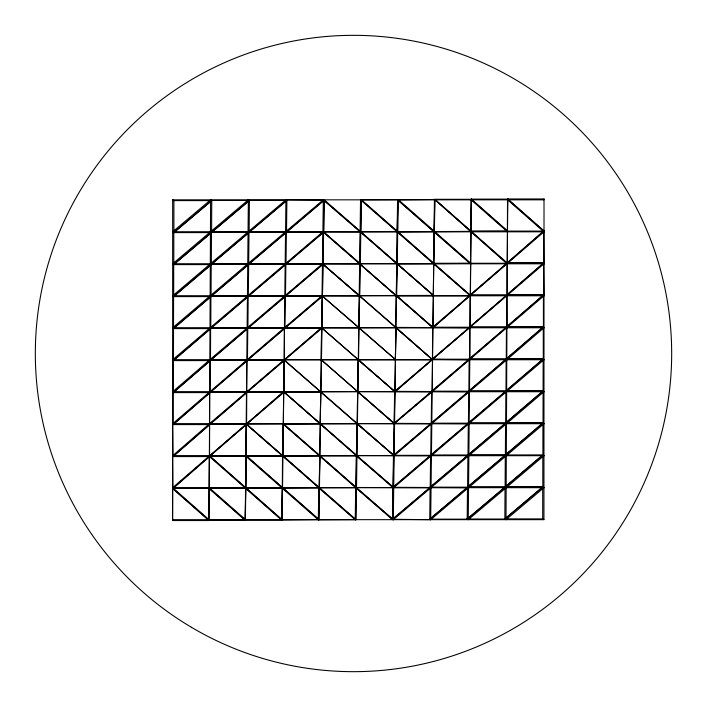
<?xml version="1.0" encoding="UTF-8"?>
<svg xmlns="http://www.w3.org/2000/svg" width="707" height="707" viewBox="0 0 707 707"><rect width="100%" height="100%" fill="white"/><g stroke="black" fill="none" stroke-linecap="round" stroke-linejoin="round"><path stroke-width="1.06" d="M356.408 455.688L356.858 423.705L394.144 455.697L506.813 359.748L506.15 358.9L543.276 326.917L543.276 358.9L543.939 359.748L393.719 487.68L283.675 391.731L172.676 487.68L208.998 519.663L208.919 520.546L172.596 520.546L172.676 199.834L543.939 199.834L544.019 198.959L507.697 198.959L507.617 199.834L543.939 231.816L432.931 327.765L322.896 231.816L172.676 359.748L173.339 360.597L173.339 392.579L210.465 360.597L209.802 359.748L322.463 263.799L359.757 295.791L360.199 263.808M507.379 231.092L507.458 231.816L507.538 231.269L471.198 199.286L471.109 199.834L507.458 231.816L507.529 231.101L507.29 263.799L434.681 199.471L507.29 263.799L507.06 262.924L543.71 230.942L543.939 263.799L395.001 391.731L321.605 327.765L209.484 423.714L209.855 424.589L173.056 456.572L172.676 423.714L284.426 327.765L284.974 328.313L210.651 328.304L209.961 327.765L210.748 328.605L173.462 328.605L172.676 327.765L247.786 263.799L248.731 264.321L324.283 200.196L285.928 199.834L172.676 295.782L173.701 296.587L211.305 264.604L173.701 264.604L172.676 263.799L210.447 231.816L211.508 232.329L249.129 232.329L286.989 200.346L249.421 200.346L248.36 199.834L245.258 520.379L208.759 520.379L208.919 488.396L209.157 487.68L245.497 519.663L245.417 520.211L209.078 488.228L209.157 487.68L209.237 488.404M245.541 488.051L319.467 487.68L318.76 487.848L318.336 519.831L356.072 519.663L246.434 424.085L283.012 456.068L284.055 359.748L284.444 360.296L247.035 392.279L246.646 391.731L247.026 392.447L209.864 424.43L209.484 423.714L172.676 455.697L172.915 456.422L209.555 456.422L209.316 455.697L281.934 520.034L282.181 519.663L209.316 455.697L209.078 488.404L209.157 487.68M211.305 264.604L210.288 263.799L211.331 264.462L211.49 232.479L210.447 231.816L211.57 232.603L173.807 264.586L172.676 263.799L543.939 263.799L543.701 263.084L507.06 263.084L507.131 295.782L506.751 294.916L543.559 262.933L543.939 295.782L432.18 391.731L431.641 391.183L505.965 391.192L506.654 391.731L505.858 390.891L543.153 390.891L543.939 391.731L506.486 423.714L505.558 423.042L467.901 455.025L542.914 454.893L543.939 455.697L506.168 487.68L505.019 487.035L467.106 519.018L504.86 519.018L506.009 519.663L543.939 487.68L172.676 487.68L172.755 488.404L209.078 520.387L210.606 199.834L211.755 200.479L249.509 200.479L211.596 232.462L210.447 231.816L248.36 199.834L249.509 200.479M282.473 488.051L281.996 488.033L281.625 520.016L319.034 519.663L246.071 455.697L245.992 456.245L246.354 423.714L246.593 424.439L209.555 456.422L209.643 391.731L210.173 392.438L247.459 360.455L246.929 359.748L284.453 360.119L322.003 328.145L321.605 327.765L321.261 359.748M284.974 328.313L247.468 360.296L247.759 328.313L247.211 327.765L247.901 328.304L285.487 296.321L210.942 296.313L210.12 295.782L210.925 296.472L210.766 328.455L209.961 327.765L210.633 328.463L210.474 360.446L247.883 328.463L247.211 327.765L322.003 328.145M357.618 391.731L358.06 359.748L395.001 391.731L394.603 391.36L432.163 359.377L469.687 359.748L469.156 359.041L506.442 327.058L506.972 327.765L506.451 326.908L543.418 294.925L543.418 326.908L543.939 327.765L172.676 327.765L173.586 328.587L211.031 296.604L210.12 295.782L211.048 296.463L211.216 264.48L210.288 263.799L211.225 264.321L285.999 264.33L248.316 296.313L247.503 295.782L248.307 296.472L210.766 328.455L209.961 327.765L210.633 328.463L173.348 360.446L172.676 359.748L543.939 359.748L543.153 358.917L505.858 390.891M211.596 232.462L211.755 200.479L173.825 232.462L172.676 231.816L210.606 199.834L211.826 200.602L173.895 232.585L172.676 231.816L543.939 231.816L544.019 230.933L507.697 198.959M505.019 487.035L504.86 519.018L542.79 487.035L543.939 487.68L542.808 486.893L505.037 486.893L542.808 454.91L543.939 455.697L172.676 455.697L172.906 488.555L209.546 456.572L209.316 455.697L209.396 456.422L172.755 488.404L245.709 488.404L245.789 487.68L245.099 520.202L281.784 520.202L282.181 519.663L285.928 199.834L286.883 200.196L286.512 232.179L285.557 231.816L286.494 232.338L173.825 232.462M467.901 455.025L468.829 455.697L467.999 455.335L392.332 519.309L430.687 519.663L506.327 455.697L505.39 455.175L429.626 519.15L467.194 519.15L468.255 519.663L506.168 487.68L505.125 487.017L505.284 455.034L506.327 455.697L543.939 423.714L543.029 422.892L505.576 422.892L506.486 423.714L393.286 519.663L392.447 519.645L355.683 487.671L355.232 519.645L356.072 519.663L360.543 199.834L398.28 199.666L397.847 231.649L397.148 231.816L360.543 199.834L361.383 199.851L360.932 231.834L360.093 231.816L323.32 199.834L247.786 263.799L248.714 264.48L211.048 296.463M246.593 424.439L173.065 424.43L172.676 423.714L543.939 423.714L542.914 422.91L505.302 454.893L506.327 455.697L505.399 455.025L505.558 423.042M543.71 230.942L543.939 231.816L543.86 231.092L507.538 199.118L506.009 519.663L504.78 518.894L542.711 486.911L543.939 487.68M507.458 231.816L507.856 199.118L471.348 199.118L468.255 519.663L467.106 519.018M246.151 456.254L246.071 455.697L245.417 520.211M245.868 488.237L246.354 423.714L246.593 424.271L283.914 392.288L283.675 391.731L356.567 455.874L393.719 487.68L393.012 487.671L356.266 455.688L355.815 487.671M172.915 456.422L209.714 424.439L209.484 423.714L209.723 424.271L246.593 424.271L246.929 359.748L247.468 360.296M247.901 328.304L248.184 296.321L247.503 295.782L322.586 296.153L284.974 328.136L284.426 327.765L322.038 295.782L359.156 327.774L359.598 295.791M248.316 296.313L249.014 232.338L248.069 231.816L323.726 232.179L286.008 264.162L285.177 263.799L285.999 264.33M471.074 231.454L397.148 231.816L470.252 295.782L470.022 295.066L543.55 295.066L543.939 295.782L172.676 295.782L173.604 296.454L211.216 264.48L210.288 263.799L211.322 264.462L249.111 232.479L248.069 231.816L249.129 232.329L249.421 200.346L211.508 232.329M394.603 391.36L469.395 391.731L468.723 391.033L506.141 359.05L505.973 391.033L506.654 391.731L505.841 391.042L468.308 423.025L469.112 423.714L468.299 423.184L468.007 455.167L468.829 455.697L467.884 455.175L467.601 487.158L468.538 487.68L392.889 487.317L430.607 455.335L467.999 455.335M321.42 359.943L394.17 423.705L432.18 391.731L431.632 391.36L394.029 423.343L469.112 423.714L468.432 423.175L468.714 391.192L469.395 391.731L468.856 391.183L469.139 359.209L431.641 391.183M507.538 231.269L360.093 231.816L433.391 295.411L432.931 327.765L432.693 327.217L470.014 295.234L470.252 295.782L470.623 263.251L470.544 263.799L397.573 199.834L434.991 199.48L433.683 263.799L361.1 199.842L360.65 231.825M471.198 199.286L470.827 231.816L471.507 199.294L434.832 199.294L434.434 199.834L430.687 519.663L429.732 519.309L430.103 487.326L431.058 487.68L430.112 487.158L467.884 455.175M470.464 263.251L470.544 263.799L470.906 231.101L543.86 231.092L507.211 263.075L507.29 263.799L507.06 263.084L470.022 295.066M283.012 456.068L282.526 456.059L282.314 488.228L209.078 488.228M281.934 520.034L282.553 487.68L282.146 487.857L356.522 487.68L393.286 519.663L397.573 199.834L470.544 263.799M356.567 455.688L356.116 487.671L319.891 455.697L282.685 456.068L283.065 424.085L283.304 423.714L356.522 487.68L355.683 487.671M543.701 263.084L506.892 295.066L507.131 295.782L506.892 295.234L470.014 295.234L469.969 327.765L395.779 327.394L432.56 359.748L284.055 359.748L283.922 392.111L283.675 391.731L246.434 424.085L320.077 423.714M433.232 295.411L359.439 295.597L358.997 327.96L284.426 327.765L284.453 360.119L284.055 359.748L320.996 391.925L323.452 232.011L322.896 231.816L323.594 231.834L360.349 263.808L360.791 231.834M284.974 328.136L285.354 296.153L284.806 295.782L359.598 295.977L322.463 263.799L395.947 327.765L393.163 487.485M285.487 296.321L284.806 295.782L285.495 296.153L285.875 264.171L285.177 263.799L360.199 263.994L323.452 232.011M246.071 455.697L319.034 519.663L323.32 199.834L360.791 232.011L285.557 231.816L286.388 232.179L286.008 264.162L285.177 263.799M392.332 519.309L393.286 519.663L355.824 487.485L431.058 487.68L430.227 487.317L430.607 455.335L431.429 455.697L430.616 455.167L468.299 423.184M356.416 455.502L431.429 455.697L430.74 455.326L431.12 423.343L431.809 423.714L431.129 423.175L468.714 391.192M320.996 391.925L394.144 455.697L357.008 423.52L431.809 423.714L431.261 423.343L431.632 391.36M394.329 423.52L357.618 391.537L432.18 391.731L432.693 327.394L432.931 327.765L470.173 295.411L433.683 263.799L434.681 199.471M433.311 295.782L433.762 263.251L507.211 263.251L470.173 295.234L470.252 295.782L396.53 295.791M318.636 519.839L319.467 487.68L318.91 487.671L355.515 519.654L355.966 487.671M320.244 423.9L320.748 391.731L319.219 487.865L319.891 455.697L283.383 424.085M322.869 263.994L322.012 327.96L321.605 327.765L395.001 391.731L394.603 391.537L393.746 455.502M324.027 200.028L323.161 263.994L322.463 263.799L323.161 264.171L285.495 296.153M360.932 231.834L324.168 199.851L323.32 199.834L324.16 200.028L323.735 232.011L322.896 231.816L323.726 232.179M357.008 423.705L358.387 359.748M357.168 423.714L356.726 455.697L283.675 391.731M358.997 327.774L358.546 359.757L358.06 359.748M359.448 295.791L359.89 263.808L432.931 327.765M360.049 263.808L360.499 231.825L433.391 295.597M393.286 519.663L392.456 519.468L392.88 487.494L393.719 487.68L392.889 487.317M392.588 519.468L393.445 455.502L394.144 455.697L393.454 455.326L431.12 423.343M395.354 359.748L395.947 327.58L432.56 359.748L432.163 359.2L469.581 327.217L469.969 327.765L469.731 327.217L506.892 295.234M395.779 327.58L396.212 295.597M397.387 231.631L397.122 263.808M396.689 295.606L397.122 263.623L396.291 295.782L359.642 263.799L360.199 263.994M397.979 199.657L397.148 231.816L397.705 231.64L397.272 263.623L396.715 263.799L470.623 263.428M172.596 520.546L172.676 487.68L172.906 488.555M246.434 424.271L209.396 456.254L282.853 456.245L282.933 455.697L319.219 487.865M208.759 520.379L208.998 519.663L209.078 520.387M507.856 199.118L507.617 199.834L507.538 199.118M320.669 391.917L246.646 391.731L246.884 392.288L209.723 424.271M358.749 327.765L432.852 327.58M282.685 456.068L282.933 455.697L245.992 456.068M471.109 199.834L471.507 199.294M245.099 520.202L245.497 519.663M173.065 424.43L210.032 392.447L209.643 391.731L210.173 392.438L210.333 360.455L209.802 359.748L172.676 391.731L173.197 392.597L173.197 424.58L210.165 392.597L209.643 391.731L210.032 392.279L283.914 392.288M543.55 295.066L506.583 327.049L506.972 327.765L506.442 327.058L506.274 359.041L506.813 359.748L543.939 327.765L543.4 327.058L469.581 327.049L469.687 359.748L469.139 359.209M505.576 422.892L543.029 390.909L543.939 391.731L172.676 391.731L173.206 392.438L210.333 360.455L209.802 359.748L210.341 360.296L284.444 360.296M543.4 327.058L506.274 359.041L506.813 359.748L506.265 359.209L432.163 359.2M469.581 327.049L506.742 295.066L506.972 327.765L506.574 327.217L432.693 327.217M172.676 359.748L173.462 360.588L210.748 328.605M210.032 392.279L247.317 360.296M506.574 327.217L469.289 359.2L469.687 359.748M543.939 359.748L543.259 359.05L505.973 391.033L506.654 391.731L505.85 391.042L505.682 423.025L506.486 423.714L505.673 423.184L431.129 423.175M172.676 327.765L173.48 328.455L210.925 296.472M210.341 360.296L247.759 328.313L247.211 327.765M247.326 360.119L284.824 328.145M246.884 392.111L284.294 360.128M432.322 359.377L469.731 327.394M431.783 391.36L469.289 359.377M468.856 391.183L506.265 359.209M543.939 391.731L543.135 391.042L505.682 423.025L506.486 423.714L505.558 423.042M210.651 328.304L248.184 296.321M247.759 328.136L285.354 296.153M284.833 327.96L322.436 295.977L322.038 295.782L395.354 359.563M284.294 359.943L321.605 327.765M431.783 391.537L394.17 423.52L394.577 423.714L321.181 359.748M431.261 423.343L468.847 391.36M468.432 423.175L505.965 391.192M505.399 455.025L543.011 423.042L543.939 423.714M210.942 296.313L248.599 264.33L247.786 263.799L323.161 264.171M285.875 263.994L323.594 232.011L322.896 231.816L323.594 232.011M248.192 296.153L285.875 264.171M285.354 295.977L323.019 263.994L322.463 263.799M431.252 423.52L393.596 455.502L394.144 455.697M468.423 423.343L393.021 487.485L393.719 487.68M468.007 455.167L505.673 423.184M172.676 263.799L173.719 264.462L211.49 232.479M249.023 232.179L286.883 200.196M211.225 264.321L249.014 232.338M286.388 232.011L324.16 200.028M248.617 264.162L286.388 232.179M392.456 519.468L430.218 487.494M505.037 486.893L506.168 487.68L505.107 487.167L467.194 519.15L467.486 487.167L468.538 487.68L467.495 487.017L505.284 455.034M429.732 519.309L467.583 487.326M505.125 487.017L542.896 455.034L543.939 455.697M283.224 423.9L357.415 423.714L357.008 423.52M434.434 199.834L434.991 199.48M281.625 520.016L282.181 519.663M397.573 199.834L398.28 199.666M318.336 519.831L319.034 519.663M172.676 199.834L173.895 200.602L211.826 200.602M172.676 231.816L173.807 232.603L211.57 232.603M507.06 262.924L543.71 262.924M360.049 263.623L433.93 263.614M173.719 264.462L248.714 264.48M506.751 294.916L543.559 294.916M173.604 296.454L248.307 296.472M172.676 295.782L173.586 296.604L211.031 296.604M506.451 326.908L543.418 326.908M173.48 328.455L247.883 328.463M506.15 358.9L543.276 358.9M469.156 359.041L543.259 359.05M173.348 360.446L247.459 360.455M173.339 360.597L210.465 360.597M468.723 391.033L543.135 391.042M283.763 391.925L357.618 391.537M173.206 392.438L247.026 392.447M173.197 392.597L210.165 392.597M468.308 423.025L543.011 423.042M173.056 424.589L209.855 424.589M430.616 455.167L505.39 455.175M393.454 455.326L430.74 455.326M282.685 455.882L356.567 455.874M172.906 456.572L209.546 456.572M467.495 487.017L542.79 487.035M430.112 487.158L505.107 487.167M504.78 518.894L542.711 518.894L543.939 519.663L544.019 198.959M172.676 519.663L543.939 519.663M359.642 263.799L360.349 263.808M359.757 295.791L359.2 295.782L359.598 295.977M358.67 327.765L359.156 327.774M356.858 423.705L357.415 423.714M356.266 455.688L356.964 455.697M360.093 231.816L360.791 232.011M355.824 487.485L356.522 487.68M323.32 199.834L324.283 200.196M285.557 231.816L286.512 232.179M430.103 487.326L431.058 487.68L430.227 487.317M430.607 455.335L431.429 455.697M285.928 199.834L286.989 200.346M248.069 231.816L249.129 232.329M429.626 519.15L430.687 519.663M247.786 263.799L248.599 264.33M322.038 295.782L322.586 296.153M394.029 423.343L394.577 423.714M395.001 391.731L432.313 359.554L395.62 327.58M358.838 327.58L395.513 359.563M284.134 360.128L320.837 392.111M361.242 199.666L397.847 231.649M433.762 263.251L470.341 295.234M360.65 231.64L397.272 263.623M396.963 263.428L433.55 295.411M396.371 295.411L433.011 327.394M359.439 295.597L396.106 327.58M320.51 391.917L357.168 423.9M283.065 424.085L355.966 487.857M246.275 424.271L282.853 456.245M318.76 487.848L355.374 519.831M470.906 231.101L507.37 263.075M398.129 199.48L434.611 231.463M434.301 231.269L470.782 263.251M397.546 231.454L434.08 263.437M282.526 456.059L319.069 488.042M245.833 456.245L318.486 520.016M209.237 456.422L245.709 488.404M471.348 199.118L507.688 231.101M434.832 199.294L471.224 231.277M245.391 488.219L281.784 520.202M208.919 488.396L245.258 520.379M172.596 488.564L208.919 520.546M543.276 326.917L543.939 327.765M172.676 391.731L173.339 392.579M543.418 294.925L543.939 295.782M172.676 423.714L173.197 424.58M543.559 262.933L543.939 263.799M172.676 455.697L173.056 456.572M246.354 423.714L246.593 424.271M209.316 455.697L209.555 456.422M543.153 358.917L543.029 422.892M542.914 422.91L542.914 454.893M542.808 454.91L542.808 486.893M542.711 486.911L542.711 518.894M173.895 200.602L173.895 232.585M173.807 232.603L173.807 264.586M173.701 264.604L173.701 296.587M173.586 296.604L173.462 360.588M506.813 359.748L506.141 359.05L506.813 359.748M210.474 360.446L209.802 359.748L210.474 360.446M191.411 627.286A318.168 318.168 0 0 0 671.65 356.973A318.168 318.168 0 0 0 197.439 76.232A318.168 318.168 0 0 0 191.411 627.286"/></g></svg>
